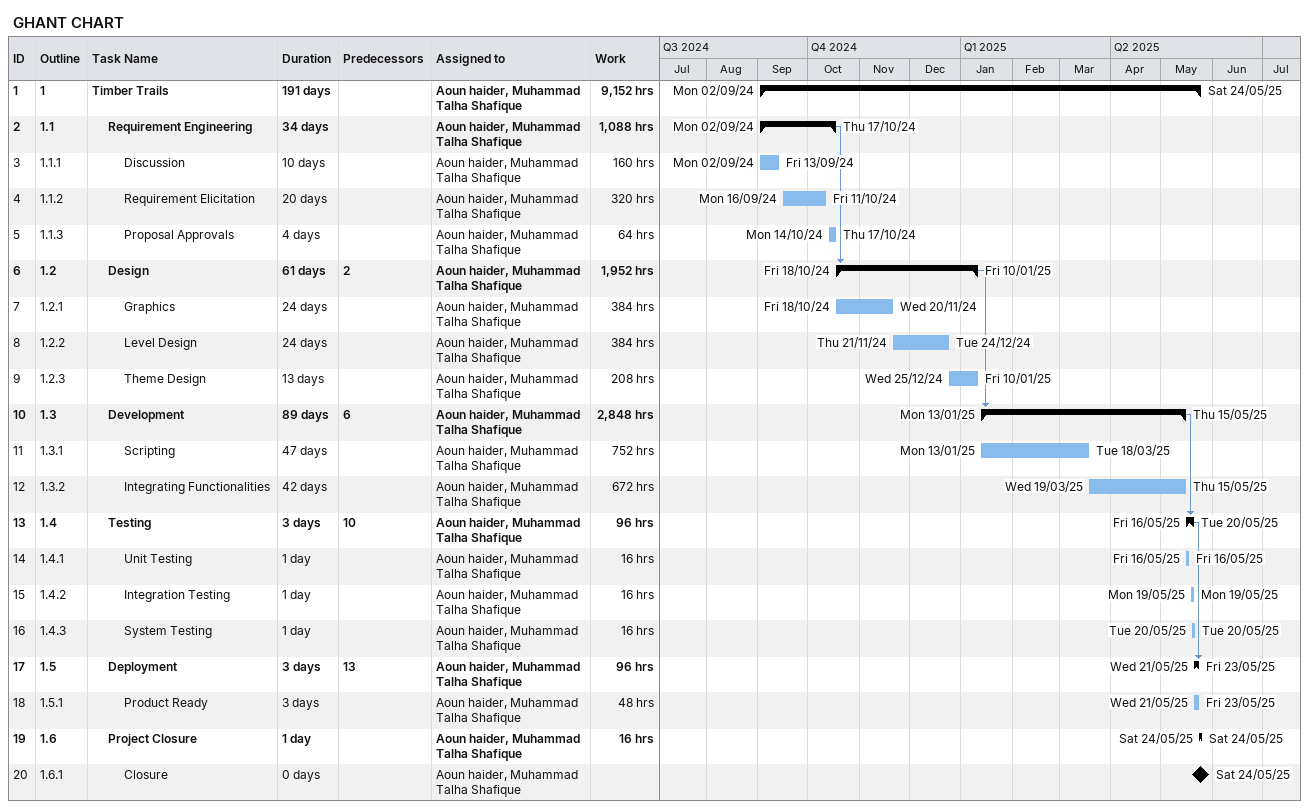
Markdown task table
GHANT CHART

| ID | WBS | Task | Duration | Start | Finish | Predecessors | Resources | Work (h) |
|---|---|---|---|---|---|---|---|---|
| 1 | 1 | **Timber Trails** | 191d | 2024-09-02 | 2025-05-24 |  | Aoun haider, Muhammad Talha Shafique | 9152 |
| 2 | 1.1 | **Requirement Engineering** | 34d | 2024-09-02 | 2024-10-17 |  | Aoun haider, Muhammad Talha Shafique | 1088 |
| 3 | 1.1.1 | Discussion | 10d | 2024-09-02 | 2024-09-13 |  | Aoun haider, Muhammad Talha Shafique | 160 |
| 4 | 1.1.2 | Requirement Elicitation | 20d | 2024-09-16 | 2024-10-11 |  | Aoun haider, Muhammad Talha Shafique | 320 |
| 5 | 1.1.3 | Proposal Approvals | 4d | 2024-10-14 | 2024-10-17 |  | Aoun haider, Muhammad Talha Shafique | 64 |
| 6 | 1.2 | **Design** | 61d | 2024-10-18 | 2025-01-10 | 2 | Aoun haider, Muhammad Talha Shafique | 1952 |
| 7 | 1.2.1 | Graphics | 24d | 2024-10-18 | 2024-11-20 |  | Aoun haider, Muhammad Talha Shafique | 384 |
| 8 | 1.2.2 | Level Design | 24d | 2024-11-21 | 2024-12-24 |  | Aoun haider, Muhammad Talha Shafique | 384 |
| 9 | 1.2.3 | Theme Design | 13d | 2024-12-25 | 2025-01-10 |  | Aoun haider, Muhammad Talha Shafique | 208 |
| 10 | 1.3 | **Development** | 89d | 2025-01-13 | 2025-05-15 | 6 | Aoun haider, Muhammad Talha Shafique | 2848 |
| 11 | 1.3.1 | Scripting | 47d | 2025-01-13 | 2025-03-18 |  | Aoun haider, Muhammad Talha Shafique | 752 |
| 12 | 1.3.2 | Integrating Functionalities | 42d | 2025-03-19 | 2025-05-15 |  | Aoun haider, Muhammad Talha Shafique | 672 |
| 13 | 1.4 | **Testing** | 3d | 2025-05-16 | 2025-05-20 | 10 | Aoun haider, Muhammad Talha Shafique | 96 |
| 14 | 1.4.1 | Unit Testing | 1d | 2025-05-16 | 2025-05-16 |  | Aoun haider, Muhammad Talha Shafique | 16 |
| 15 | 1.4.2 | Integration Testing | 1d | 2025-05-19 | 2025-05-19 |  | Aoun haider, Muhammad Talha Shafique | 16 |
| 16 | 1.4.3 | System Testing | 1d | 2025-05-20 | 2025-05-20 |  | Aoun haider, Muhammad Talha Shafique | 16 |
| 17 | 1.5 | **Deployment** | 3d | 2025-05-21 | 2025-05-23 | 13 | Aoun haider, Muhammad Talha Shafique | 96 |
| 18 | 1.5.1 | Product Ready | 3d | 2025-05-21 | 2025-05-23 |  | Aoun haider, Muhammad Talha Shafique | 48 |
| 19 | 1.6 | **Project Closure** | 1d | 2025-05-24 | 2025-05-24 |  | Aoun haider, Muhammad Talha Shafique | 16 |
| 20 | 1.6.1 | Closure | 0d | 2025-05-24 | 2025-05-24 |  | Aoun haider, Muhammad Talha Shafique |  |
